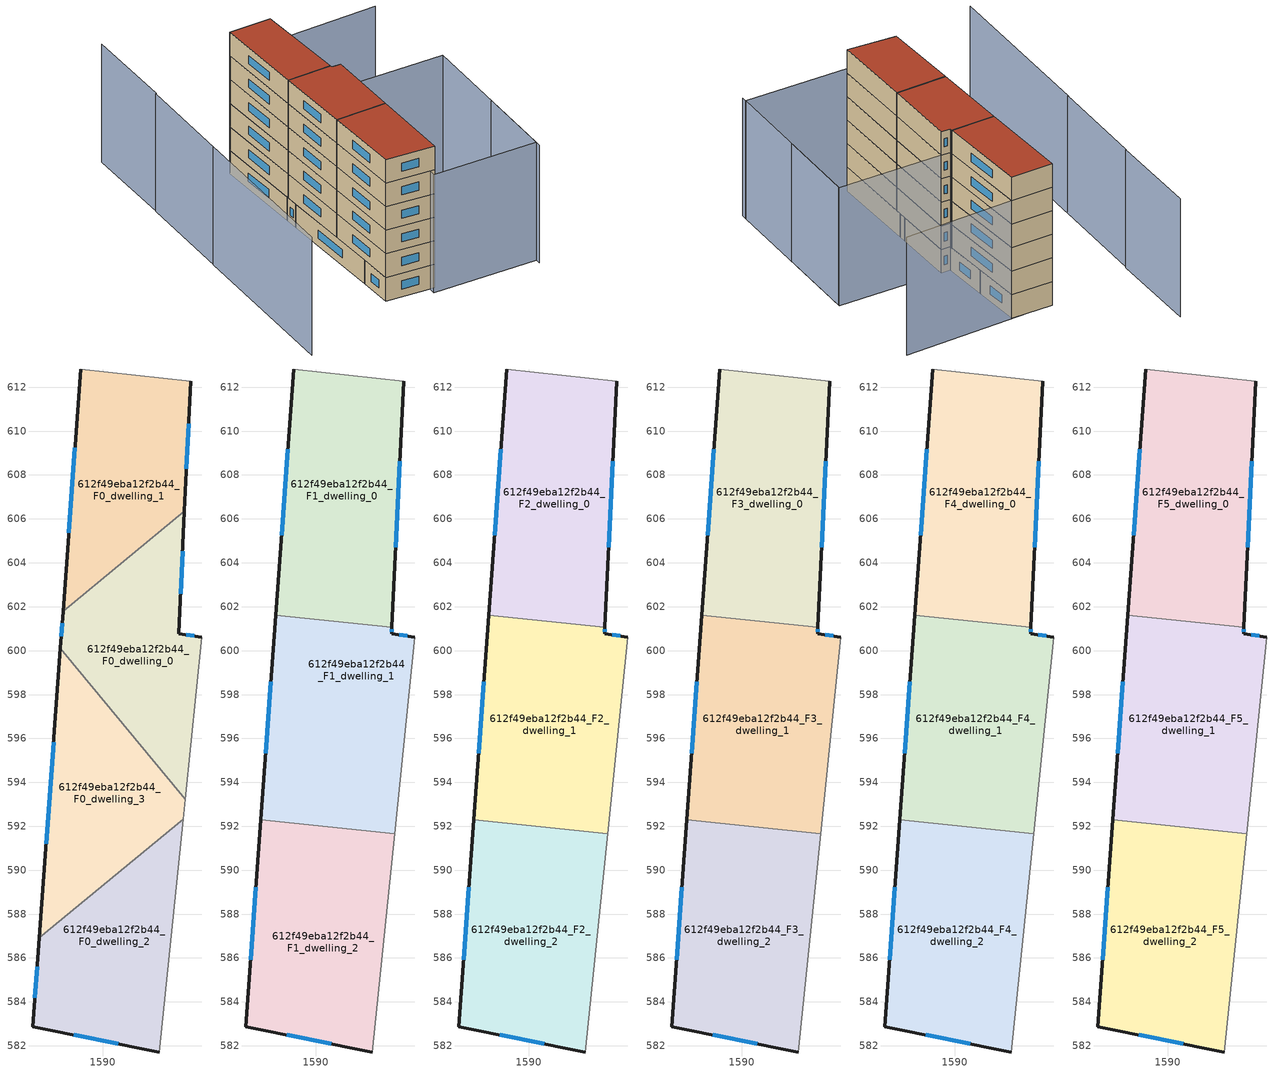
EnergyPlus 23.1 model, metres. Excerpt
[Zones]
612f49eba12f2b44_F0_dwelling_0
 floor ground (EU_floor_Construction): 1593.73,606.35 1593.46,600.77 1594.51,600.62 1593.76,593.24 1588.08,600.12 1588.2,601.79 z0
 wall outside (EU_wall_Construction): 1588.2,601.79 1588.08,600.12 / 1594.51,600.62 1593.46,600.77 1593.73,606.35 z0:3
 wall to 612f49eba12f2b44_F0_dwelling_3 (EU_wall_Construction): 1588.08,600.12 1593.76,593.24 z0:3
 wall to 612f49eba12f2b44_F0_dwelling_1 (EU_wall_Construction): 1593.73,606.35 1588.2,601.79 z0:3
 wall adiabatic (EU_wall_Construction): 1593.76,593.24 1594.51,600.62 z0:3
 window (EU_Window_Construction): 1588.16,601.24 1588.12,600.66 / 1593.55,602.58 1593.64,604.54 / 1594.17,600.67 1593.8,600.72 z0.98:2.02
612f49eba12f2b44_F0_dwelling_1
 floor ground (EU_floor_Construction): 1594.01,612.27 1593.73,606.35 1588.2,601.79 1589,612.83 z0
 wall outside (EU_wall_Construction): 1589,612.83 1588.2,601.79 / 1593.73,606.35 1594.01,612.27 z0:3
 wall adiabatic (EU_wall_Construction): 1594.01,612.27 1589,612.83 z0:3
 window (EU_Window_Construction): 1588.74,609.24 1588.46,605.38 / 1593.82,608.27 1593.92,610.34 z0.98:2.02
612f49eba12f2b44_F0_dwelling_2
 floor ground (EU_floor_Construction): 1593.66,592.31 1592.58,581.72 1586.82,582.87 1587.11,586.91 z0
 wall outside (EU_wall_Construction): 1587.11,586.91 1586.82,582.87 1592.58,581.72 z0:3
 wall to 612f49eba12f2b44_F0_dwelling_3 (EU_wall_Construction): 1593.66,592.31 1587.11,586.91 z0:3
 wall adiabatic (EU_wall_Construction): 1592.58,581.72 1593.66,592.31 z0:3
 window (EU_Window_Construction): 1588.69,582.49 1590.71,582.09 / 1587.02,585.6 1586.92,584.18 z0.98:2.02
612f49eba12f2b44_F0_dwelling_3
 floor ground (EU_floor_Construction): 1588.08,600.12 1593.76,593.24 1593.66,592.31 1587.11,586.91 z0
 wall outside (EU_wall_Construction): 1588.08,600.12 1587.11,586.91 z0:3
 wall adiabatic (EU_wall_Construction): 1593.66,592.31 1593.76,593.24 z0:3
 window (EU_Window_Construction): 1587.76,595.82 1587.43,591.21 z0.98:2.02
612f49eba12f2b44_F1_dwelling_0
 floor to 612f49eba12f2b44_F0_dwelling_1 (EU_floor_Construction): 1594.01,612.27 1593.73,606.35 1588.2,601.79 1589,612.83 z3
 floor to 612f49eba12f2b44_F0_dwelling_0 (EU_floor_Construction): 1593.73,606.35 1593.47,601.06 1588.19,601.61 1588.2,601.79 z3
 wall outside (EU_wall_Construction): 1589,612.83 1588.19,601.61 / 1593.47,601.06 1594.01,612.27 z3:6
 wall adiabatic (EU_wall_Construction): 1594.01,612.27 1589,612.83 z3:6
 wall to 612f49eba12f2b44_F1_dwelling_1 (EU_wall_Construction): 1588.19,601.61 1593.47,601.06 z3:6
 window (EU_Window_Construction): 1588.74,609.18 1588.45,605.26 / 1593.65,604.71 1593.84,608.62 z3.98:5.02
612f49eba12f2b44_F1_dwelling_1
 floor to 612f49eba12f2b44_F0_dwelling_0 (EU_floor_Construction): 1594.51,600.62 1593.76,593.24 1588.08,600.12 1588.19,601.61 1593.47,601.06 1593.46,600.77 z3
 floor to 612f49eba12f2b44_F0_dwelling_3 (EU_floor_Construction): 1588.08,600.12 1593.76,593.24 1593.66,592.31 1592.95,591.73 1587.51,592.29 z3
 floor to 612f49eba12f2b44_F0_dwelling_2 (EU_floor_Construction): 1593.66,592.31 1593.6,591.66 1592.95,591.73 z3
 wall outside (EU_wall_Construction): 1588.19,601.61 1587.51,592.29 / 1594.51,600.62 1593.46,600.77 1593.47,601.06 z3:6
 wall adiabatic (EU_wall_Construction): 1593.6,591.66 1594.51,600.62 z3:6
 wall to 612f49eba12f2b44_F1_dwelling_2 (EU_wall_Construction): 1587.51,592.29 1593.6,591.66 z3:6
 window (EU_Window_Construction): 1587.96,598.58 1587.73,595.32 / 1593.47,600.86 1593.47,600.97 / 1594.17,600.67 1593.8,600.72 z3.98:5.02
612f49eba12f2b44_F1_dwelling_2
 floor to 612f49eba12f2b44_F0_dwelling_2 (EU_floor_Construction): 1593.6,591.66 1592.58,581.72 1586.82,582.87 1587.12,586.91 1592.95,591.73 z3
 floor to 612f49eba12f2b44_F0_dwelling_3 (EU_floor_Construction): 1592.95,591.73 1587.12,586.91 1587.51,592.29 z3
 wall outside (EU_wall_Construction): 1587.51,592.29 1586.82,582.87 1592.58,581.72 z3:6
 wall adiabatic (EU_wall_Construction): 1592.58,581.72 1593.6,591.66 z3:6
 window (EU_Window_Construction): 1587.28,589.22 1587.04,585.93 / 1588.69,582.49 1590.71,582.09 z3.98:5.02
612f49eba12f2b44_F2_dwelling_0
 floor to 612f49eba12f2b44_F1_dwelling_0 (EU_floor_Construction): 1594.01,612.27 1593.47,601.06 1588.19,601.61 1589,612.83 z6
 wall outside (EU_wall_Construction): 1589,612.83 1588.19,601.61 / 1593.47,601.06 1594.01,612.27 z6:9
 wall adiabatic (EU_wall_Construction): 1594.01,612.27 1589,612.83 z6:9
 wall to 612f49eba12f2b44_F2_dwelling_1 (EU_wall_Construction): 1588.19,601.61 1593.47,601.06 z6:9
 window (EU_Window_Construction): 1588.74,609.18 1588.45,605.26 / 1593.65,604.71 1593.84,608.62 z6.98:8.02
612f49eba12f2b44_F2_dwelling_1
 floor to 612f49eba12f2b44_F1_dwelling_1 (EU_floor_Construction): 1594.51,600.62 1593.6,591.66 1587.51,592.29 1588.19,601.61 1593.47,601.06 1593.46,600.77 z6
 wall outside (EU_wall_Construction): 1588.19,601.61 1587.51,592.29 / 1594.51,600.62 1593.46,600.77 1593.47,601.06 z6:9
 wall adiabatic (EU_wall_Construction): 1593.6,591.66 1594.51,600.62 z6:9
 wall to 612f49eba12f2b44_F2_dwelling_2 (EU_wall_Construction): 1587.51,592.29 1593.6,591.66 z6:9
 window (EU_Window_Construction): 1587.96,598.58 1587.73,595.32 / 1593.47,600.86 1593.47,600.97 / 1594.17,600.67 1593.8,600.72 z6.98:8.02
612f49eba12f2b44_F2_dwelling_2
 floor to 612f49eba12f2b44_F1_dwelling_2 (EU_floor_Construction): 1593.6,591.66 1592.58,581.72 1586.82,582.87 1587.51,592.29 z6
 wall outside (EU_wall_Construction): 1587.51,592.29 1586.82,582.87 1592.58,581.72 z6:9
 wall adiabatic (EU_wall_Construction): 1592.58,581.72 1593.6,591.66 z6:9
 window (EU_Window_Construction): 1587.28,589.22 1587.04,585.93 / 1588.69,582.49 1590.71,582.09 z6.98:8.02
612f49eba12f2b44_F3_dwelling_0
 floor to 612f49eba12f2b44_F2_dwelling_0 (EU_floor_Construction): 1594.01,612.27 1593.47,601.06 1588.19,601.61 1589,612.83 z9
 wall outside (EU_wall_Construction): 1589,612.83 1588.19,601.61 / 1593.47,601.06 1594.01,612.27 z9:12
 wall adiabatic (EU_wall_Construction): 1594.01,612.27 1589,612.83 z9:12
 wall to 612f49eba12f2b44_F3_dwelling_1 (EU_wall_Construction): 1588.19,601.61 1593.47,601.06 z9:12
 window (EU_Window_Construction): 1588.74,609.18 1588.45,605.26 / 1593.65,604.71 1593.84,608.62 z9.98:11.02
612f49eba12f2b44_F3_dwelling_1
 floor to 612f49eba12f2b44_F2_dwelling_1 (EU_floor_Construction): 1594.51,600.62 1593.6,591.66 1587.51,592.29 1588.19,601.61 1593.47,601.06 1593.46,600.77 z9
 wall outside (EU_wall_Construction): 1588.19,601.61 1587.51,592.29 / 1594.51,600.62 1593.46,600.77 1593.47,601.06 z9:12
 wall adiabatic (EU_wall_Construction): 1593.6,591.66 1594.51,600.62 z9:12
 wall to 612f49eba12f2b44_F3_dwelling_2 (EU_wall_Construction): 1587.51,592.29 1593.6,591.66 z9:12
 window (EU_Window_Construction): 1587.96,598.58 1587.73,595.32 / 1593.47,600.86 1593.47,600.97 / 1594.17,600.67 1593.8,600.72 z9.98:11.02
612f49eba12f2b44_F3_dwelling_2
 floor to 612f49eba12f2b44_F2_dwelling_2 (EU_floor_Construction): 1593.6,591.66 1592.58,581.72 1586.82,582.87 1587.51,592.29 z9
 wall outside (EU_wall_Construction): 1587.51,592.29 1586.82,582.87 1592.58,581.72 z9:12
 wall adiabatic (EU_wall_Construction): 1592.58,581.72 1593.6,591.66 z9:12
 window (EU_Window_Construction): 1587.28,589.22 1587.04,585.93 / 1588.69,582.49 1590.71,582.09 z9.98:11.02
612f49eba12f2b44_F4_dwelling_0
 floor to 612f49eba12f2b44_F3_dwelling_0 (EU_floor_Construction): 1594.01,612.27 1593.47,601.06 1588.19,601.61 1589,612.83 z12
 wall outside (EU_wall_Construction): 1589,612.83 1588.19,601.61 / 1593.47,601.06 1594.01,612.27 z12:15
 wall adiabatic (EU_wall_Construction): 1594.01,612.27 1589,612.83 z12:15
 wall to 612f49eba12f2b44_F4_dwelling_1 (EU_wall_Construction): 1588.19,601.61 1593.47,601.06 z12:15
 window (EU_Window_Construction): 1588.74,609.18 1588.45,605.26 / 1593.65,604.71 1593.84,608.62 z12.98:14.02
612f49eba12f2b44_F4_dwelling_1
 floor to 612f49eba12f2b44_F3_dwelling_1 (EU_floor_Construction): 1594.51,600.62 1593.6,591.66 1587.51,592.29 1588.19,601.61 1593.47,601.06 1593.46,600.77 z12
 wall outside (EU_wall_Construction): 1588.19,601.61 1587.51,592.29 / 1594.51,600.62 1593.46,600.77 1593.47,601.06 z12:15
 wall adiabatic (EU_wall_Construction): 1593.6,591.66 1594.51,600.62 z12:15
 wall to 612f49eba12f2b44_F4_dwelling_2 (EU_wall_Construction): 1587.51,592.29 1593.6,591.66 z12:15
 window (EU_Window_Construction): 1587.96,598.58 1587.73,595.32 / 1593.47,600.86 1593.47,600.97 / 1594.17,600.67 1593.8,600.72 z12.98:14.02
612f49eba12f2b44_F4_dwelling_2
 floor to 612f49eba12f2b44_F3_dwelling_2 (EU_floor_Construction): 1593.6,591.66 1592.58,581.72 1586.82,582.87 1587.51,592.29 z12
 wall outside (EU_wall_Construction): 1587.51,592.29 1586.82,582.87 1592.58,581.72 z12:15
 wall adiabatic (EU_wall_Construction): 1592.58,581.72 1593.6,591.66 z12:15
 window (EU_Window_Construction): 1587.28,589.22 1587.04,585.93 / 1588.69,582.49 1590.71,582.09 z12.98:14.02
612f49eba12f2b44_F5_dwelling_0
 floor to 612f49eba12f2b44_F4_dwelling_0 (EU_floor_Construction): 1594.01,612.27 1593.47,601.06 1588.19,601.61 1589,612.83 z15
 wall outside (EU_wall_Construction): 1589,612.83 1588.19,601.61 / 1593.47,601.06 1594.01,612.27 z15:18
 wall adiabatic (EU_wall_Construction): 1594.01,612.27 1589,612.83 z15:18
 wall to 612f49eba12f2b44_F5_dwelling_1 (EU_wall_Construction): 1588.19,601.61 1593.47,601.06 z15:18
 window (EU_Window_Construction): 1588.74,609.18 1588.45,605.26 / 1593.65,604.71 1593.84,608.62 z15.98:17.02
 roof outside (EU_roof_Construction): 1593.47,601.06 1594.01,612.27 1589,612.83 1588.19,601.61 z18
612f49eba12f2b44_F5_dwelling_1
 floor to 612f49eba12f2b44_F4_dwelling_1 (EU_floor_Construction): 1594.51,600.62 1593.6,591.66 1587.51,592.29 1588.19,601.61 1593.47,601.06 1593.46,600.77 z15
 wall outside (EU_wall_Construction): 1588.19,601.61 1587.51,592.29 / 1594.51,600.62 1593.46,600.77 1593.47,601.06 z15:18
 wall adiabatic (EU_wall_Construction): 1593.6,591.66 1594.51,600.62 z15:18
 wall to 612f49eba12f2b44_F5_dwelling_2 (EU_wall_Construction): 1587.51,592.29 1593.6,591.66 z15:18
 window (EU_Window_Construction): 1587.96,598.58 1587.73,595.32 / 1593.47,600.86 1593.47,600.97 / 1594.17,600.67 1593.8,600.72 z15.98:17.02
 roof outside (EU_roof_Construction): 1593.6,591.66 1594.51,600.62 1593.46,600.77 1593.47,601.06 1588.19,601.61 1587.51,592.29 z18
612f49eba12f2b44_F5_dwelling_2
 floor to 612f49eba12f2b44_F4_dwelling_2 (EU_floor_Construction): 1593.6,591.66 1592.58,581.72 1586.82,582.87 1587.51,592.29 z15
 wall outside (EU_wall_Construction): 1587.51,592.29 1586.82,582.87 1592.58,581.72 z15:18
 wall adiabatic (EU_wall_Construction): 1592.58,581.72 1593.6,591.66 z15:18
 window (EU_Window_Construction): 1587.28,589.22 1587.04,585.93 / 1588.69,582.49 1590.71,582.09 z15.98:17.02
 roof outside (EU_roof_Construction): 1592.58,581.72 1593.6,591.66 1587.51,592.29 1586.82,582.87 z18
shading: 1604.38,578.7 1607.04,598.8 / 1576.67,599.8 1574.1,579.34 / 1578.18,611.84 1576.63,599.54 / 1579.58,623.03 1578.28,611.83 / 1607.27,611.06 1588.99,612.72 / 1607.06,598.96 1604.47,579.36 / 1604.47,579.36 1591.92,581.02 / 1591.92,581.02 1594.51,600.62 / 1594.51,600.62 1607.06,598.96 z0:15
[Building]
EU S2 Campaign: North Axis=0; Terrain=City; Solar Distribution=FullExterior
[Site:Location]
Bologna: Latitude=44.5; Longitude=11.25; Time Zone=1; Elevation=37
[SizingPeriod:WeatherFileDays]
AnnualSizingPeriod: Begin Month=1; Begin Day of Month=1; End Month=12; End Day of Month=31; Day of Week for Start Day=Monday; Use Weather File Daylight Saving Period=No; Use Weather File Rain and Snow Indicators=No
[MATERIAL]
EU_InternalMass_Material: Roughness=MediumRough; Thickness=0.1; Conductivity=1; Density=1800; Specific Heat=900; Thermal Absorptance=0.9; Solar Absorptance=0.7; Visible Absorptance=0.7
[MATERIAL:NOMASS] Roughness=MediumRough; Thermal Absorptance=0.9; Solar Absorptance=0.7; Visible Absorptance=0.7
Name | Thermal Resistance
EU_wall_NoMass | 0.905828
EU_roof_NoMass | 0.37593
EU_floor_NoMass | 0.67114
[WINDOWMATERIAL:SIMPLEGLAZINGSYSTEM]
EU_Window_SimpleGlazing: UFactor=4.52486; Solar Heat Gain Coefficient=0.85; Visible Transmittance=0.85
[CONSTRUCTION]
EU_wall_Construction: EU_wall_NoMass
EU_roof_Construction: EU_roof_NoMass
EU_floor_Construction: EU_floor_NoMass
EU_Window_Construction: EU_Window_SimpleGlazing
EU_InternalMass_Construction: EU_InternalMass_Material
[ZONE] Type=1; Multiplier=1; Ceiling Height=autocalculate; Floor Area=autocalculate; Part of Total Floor Area=Yes
Name | Volume
612f49eba12f2b44_F0_dwelling_0; 612f49eba12f2b44_F0_dwelling_3 | 130.756
612f49eba12f2b44_F1_dwelling_0; 612f49eba12f2b44_F2_dwelling_0; 612f49eba12f2b44_F3_dwelling_0; 612f49eba12f2b44_F4_dwelling_0; 612f49eba12f2b44_F5_dwelling_0 | 174.335
612f49eba12f2b44_F0_dwelling_1 | 130.761
612f49eba12f2b44_F1_dwelling_1; 612f49eba12f2b44_F2_dwelling_1; 612f49eba12f2b44_F3_dwelling_1; 612f49eba12f2b44_F4_dwelling_1; 612f49eba12f2b44_F5_dwelling_1 | 174.338
612f49eba12f2b44_F0_dwelling_2 | 130.751
612f49eba12f2b44_F1_dwelling_2; 612f49eba12f2b44_F2_dwelling_2; 612f49eba12f2b44_F3_dwelling_2; 612f49eba12f2b44_F4_dwelling_2; 612f49eba12f2b44_F5_dwelling_2 | 174.331
[INTERNALMASS] Construction=EU_InternalMass_Construction
Name | Zone or ZoneList | Surface Area
612f49eba12f2b44_F0_dwelling_0_EU_InternalMass | 612f49eba12f2b44_F0_dwelling_0 | 43.5852
612f49eba12f2b44_F0_dwelling_1_EU_InternalMass | 612f49eba12f2b44_F0_dwelling_1 | 43.5867
612f49eba12f2b44_F0_dwelling_2_EU_InternalMass | 612f49eba12f2b44_F0_dwelling_2 | 43.5839
612f49eba12f2b44_F0_dwelling_3_EU_InternalMass | 612f49eba12f2b44_F0_dwelling_3 | 43.5856
612f49eba12f2b44_F1_dwelling_0_EU_InternalMass | 612f49eba12f2b44_F1_dwelling_0 | 58.1119
612f49eba12f2b44_F1_dwelling_1_EU_InternalMass | 612f49eba12f2b44_F1_dwelling_1 | 58.1124
612f49eba12f2b44_F1_dwelling_2_EU_InternalMass | 612f49eba12f2b44_F1_dwelling_2 | 58.1103
612f49eba12f2b44_F2_dwelling_0_EU_InternalMass | 612f49eba12f2b44_F2_dwelling_0 | 58.1119
612f49eba12f2b44_F2_dwelling_1_EU_InternalMass | 612f49eba12f2b44_F2_dwelling_1 | 58.1124
612f49eba12f2b44_F2_dwelling_2_EU_InternalMass | 612f49eba12f2b44_F2_dwelling_2 | 58.1103
612f49eba12f2b44_F3_dwelling_0_EU_InternalMass | 612f49eba12f2b44_F3_dwelling_0 | 58.1119
612f49eba12f2b44_F3_dwelling_1_EU_InternalMass | 612f49eba12f2b44_F3_dwelling_1 | 58.1124
612f49eba12f2b44_F3_dwelling_2_EU_InternalMass | 612f49eba12f2b44_F3_dwelling_2 | 58.1103
612f49eba12f2b44_F4_dwelling_0_EU_InternalMass | 612f49eba12f2b44_F4_dwelling_0 | 58.1119
612f49eba12f2b44_F4_dwelling_1_EU_InternalMass | 612f49eba12f2b44_F4_dwelling_1 | 58.1124
612f49eba12f2b44_F4_dwelling_2_EU_InternalMass | 612f49eba12f2b44_F4_dwelling_2 | 58.1103
612f49eba12f2b44_F5_dwelling_0_EU_InternalMass | 612f49eba12f2b44_F5_dwelling_0 | 58.1119
612f49eba12f2b44_F5_dwelling_1_EU_InternalMass | 612f49eba12f2b44_F5_dwelling_1 | 58.1124
612f49eba12f2b44_F5_dwelling_2_EU_InternalMass | 612f49eba12f2b44_F5_dwelling_2 | 58.1103
[OTHEREQUIPMENT] Fuel Type=Electricity; Design Level Calculation Method=Watts/Area; Power per Zone Floor Area=1; Fraction Latent=0; Fraction Radiant=0; Fraction Lost=0; Carbon Dioxide Generation Rate=0; EndUse Subcategory=EU_Step8_InternalGains
Name | Zone or ZoneList or Space or SpaceList | Schedule
EU_Step8_InternalGain_612f49eba12f2b44_F0_dwelling_0_f000 | 612f49eba12f2b44_F0_dwelling_0 | EU_Step8_GainSchedule_612f49eba12f2b44_F0_dwelling_0_f000
EU_Step8_InternalGain_612f49eba12f2b44_F0_dwelling_1_f000 | 612f49eba12f2b44_F0_dwelling_1 | EU_Step8_GainSchedule_612f49eba12f2b44_F0_dwelling_1_f000
EU_Step8_InternalGain_612f49eba12f2b44_F0_dwelling_2_f000 | 612f49eba12f2b44_F0_dwelling_2 | EU_Step8_GainSchedule_612f49eba12f2b44_F0_dwelling_2_f000
EU_Step8_InternalGain_612f49eba12f2b44_F0_dwelling_3_f000 | 612f49eba12f2b44_F0_dwelling_3 | EU_Step8_GainSchedule_612f49eba12f2b44_F0_dwelling_3_f000
EU_Step8_InternalGain_612f49eba12f2b44_F1_dwelling_0_f000 | 612f49eba12f2b44_F1_dwelling_0 | EU_Step8_GainSchedule_612f49eba12f2b44_F1_dwelling_0_f000
EU_Step8_InternalGain_612f49eba12f2b44_F1_dwelling_1_f000 | 612f49eba12f2b44_F1_dwelling_1 | EU_Step8_GainSchedule_612f49eba12f2b44_F1_dwelling_1_f000
EU_Step8_InternalGain_612f49eba12f2b44_F1_dwelling_2_f000 | 612f49eba12f2b44_F1_dwelling_2 | EU_Step8_GainSchedule_612f49eba12f2b44_F1_dwelling_2_f000
EU_Step8_InternalGain_612f49eba12f2b44_F2_dwelling_0_f000 | 612f49eba12f2b44_F2_dwelling_0 | EU_Step8_GainSchedule_612f49eba12f2b44_F2_dwelling_0_f000
EU_Step8_InternalGain_612f49eba12f2b44_F2_dwelling_1_f000 | 612f49eba12f2b44_F2_dwelling_1 | EU_Step8_GainSchedule_612f49eba12f2b44_F2_dwelling_1_f000
EU_Step8_InternalGain_612f49eba12f2b44_F2_dwelling_2_f000 | 612f49eba12f2b44_F2_dwelling_2 | EU_Step8_GainSchedule_612f49eba12f2b44_F2_dwelling_2_f000
EU_Step8_InternalGain_612f49eba12f2b44_F3_dwelling_0_f000 | 612f49eba12f2b44_F3_dwelling_0 | EU_Step8_GainSchedule_612f49eba12f2b44_F3_dwelling_0_f000
EU_Step8_InternalGain_612f49eba12f2b44_F3_dwelling_1_f000 | 612f49eba12f2b44_F3_dwelling_1 | EU_Step8_GainSchedule_612f49eba12f2b44_F3_dwelling_1_f000
EU_Step8_InternalGain_612f49eba12f2b44_F3_dwelling_2_f000 | 612f49eba12f2b44_F3_dwelling_2 | EU_Step8_GainSchedule_612f49eba12f2b44_F3_dwelling_2_f000
EU_Step8_InternalGain_612f49eba12f2b44_F4_dwelling_0_f000 | 612f49eba12f2b44_F4_dwelling_0 | EU_Step8_GainSchedule_612f49eba12f2b44_F4_dwelling_0_f000
EU_Step8_InternalGain_612f49eba12f2b44_F4_dwelling_1_f000 | 612f49eba12f2b44_F4_dwelling_1 | EU_Step8_GainSchedule_612f49eba12f2b44_F4_dwelling_1_f000
EU_Step8_InternalGain_612f49eba12f2b44_F4_dwelling_2_f000 | 612f49eba12f2b44_F4_dwelling_2 | EU_Step8_GainSchedule_612f49eba12f2b44_F4_dwelling_2_f000
EU_Step8_InternalGain_612f49eba12f2b44_F5_dwelling_0_f000 | 612f49eba12f2b44_F5_dwelling_0 | EU_Step8_GainSchedule_612f49eba12f2b44_F5_dwelling_0_f000
EU_Step8_InternalGain_612f49eba12f2b44_F5_dwelling_1_f000 | 612f49eba12f2b44_F5_dwelling_1 | EU_Step8_GainSchedule_612f49eba12f2b44_F5_dwelling_1_f000
EU_Step8_InternalGain_612f49eba12f2b44_F5_dwelling_2_f000 | 612f49eba12f2b44_F5_dwelling_2 | EU_Step8_GainSchedule_612f49eba12f2b44_F5_dwelling_2_f000
[ZONEVENTILATION:DESIGNFLOWRATE] Schedule=EU_AlwaysOn; Design Flow Rate Calculation Method=AirChanges/Hour; Air Changes per Hour=0.73129; Ventilation Type=Natural; Fan Pressure Rise=0; Fan Total Efficiency=1; Constant Term Coefficient=1; Temperature Term Coefficient=0; Velocity Term Coefficient=0; Velocity Squared Term Coefficient=0; Minimum Indoor Temperature=-100; Maximum Indoor Temperature=100; Delta Temperature=-100; Minimum Outdoor Temperature=-100; Maximum Outdoor Temperature=100; Maximum Wind Speed=40
Name | Zone or ZoneList or Space or SpaceList
EU_ConstantAir_612f49eba12f2b44_F0_dwelling_0 | 612f49eba12f2b44_F0_dwelling_0
EU_ConstantAir_612f49eba12f2b44_F0_dwelling_1 | 612f49eba12f2b44_F0_dwelling_1
EU_ConstantAir_612f49eba12f2b44_F0_dwelling_2 | 612f49eba12f2b44_F0_dwelling_2
EU_ConstantAir_612f49eba12f2b44_F0_dwelling_3 | 612f49eba12f2b44_F0_dwelling_3
EU_ConstantAir_612f49eba12f2b44_F1_dwelling_0 | 612f49eba12f2b44_F1_dwelling_0
EU_ConstantAir_612f49eba12f2b44_F1_dwelling_1 | 612f49eba12f2b44_F1_dwelling_1
EU_ConstantAir_612f49eba12f2b44_F1_dwelling_2 | 612f49eba12f2b44_F1_dwelling_2
EU_ConstantAir_612f49eba12f2b44_F2_dwelling_0 | 612f49eba12f2b44_F2_dwelling_0
EU_ConstantAir_612f49eba12f2b44_F2_dwelling_1 | 612f49eba12f2b44_F2_dwelling_1
EU_ConstantAir_612f49eba12f2b44_F2_dwelling_2 | 612f49eba12f2b44_F2_dwelling_2
EU_ConstantAir_612f49eba12f2b44_F3_dwelling_0 | 612f49eba12f2b44_F3_dwelling_0
EU_ConstantAir_612f49eba12f2b44_F3_dwelling_1 | 612f49eba12f2b44_F3_dwelling_1
EU_ConstantAir_612f49eba12f2b44_F3_dwelling_2 | 612f49eba12f2b44_F3_dwelling_2
EU_ConstantAir_612f49eba12f2b44_F4_dwelling_0 | 612f49eba12f2b44_F4_dwelling_0
EU_ConstantAir_612f49eba12f2b44_F4_dwelling_1 | 612f49eba12f2b44_F4_dwelling_1
EU_ConstantAir_612f49eba12f2b44_F4_dwelling_2 | 612f49eba12f2b44_F4_dwelling_2
EU_ConstantAir_612f49eba12f2b44_F5_dwelling_0 | 612f49eba12f2b44_F5_dwelling_0
EU_ConstantAir_612f49eba12f2b44_F5_dwelling_1 | 612f49eba12f2b44_F5_dwelling_1
EU_ConstantAir_612f49eba12f2b44_F5_dwelling_2 | 612f49eba12f2b44_F5_dwelling_2
[HVACTEMPLATE:THERMOSTAT] Constant Heating Setpoint=20; Constant Cooling Setpoint=50
EU_HeatOnly_612f49eba12f2b44_F0_dwelling_0; EU_HeatOnly_612f49eba12f2b44_F0_dwelling_1; EU_HeatOnly_612f49eba12f2b44_F0_dwelling_2; EU_HeatOnly_612f49eba12f2b44_F0_dwelling_3; EU_HeatOnly_612f49eba12f2b44_F1_dwelling_0; EU_HeatOnly_612f49eba12f2b44_F1_dwelling_1; EU_HeatOnly_612f49eba12f2b44_F1_dwelling_2; EU_HeatOnly_612f49eba12f2b44_F2_dwelling_0; EU_HeatOnly_612f49eba12f2b44_F2_dwelling_1; EU_HeatOnly_612f49eba12f2b44_F2_dwelling_2; EU_HeatOnly_612f49eba12f2b44_F3_dwelling_0; EU_HeatOnly_612f49eba12f2b44_F3_dwelling_1; EU_HeatOnly_612f49eba12f2b44_F3_dwelling_2; EU_HeatOnly_612f49eba12f2b44_F4_dwelling_0; EU_HeatOnly_612f49eba12f2b44_F4_dwelling_1; EU_HeatOnly_612f49eba12f2b44_F4_dwelling_2; EU_HeatOnly_612f49eba12f2b44_F5_dwelling_0; EU_HeatOnly_612f49eba12f2b44_F5_dwelling_1; EU_HeatOnly_612f49eba12f2b44_F5_dwelling_2
[HVACTEMPLATE:ZONE:IDEALLOADSAIRSYSTEM] System Availability Schedule=EU_AlwaysOn; Maximum Heating Supply Air Temperature=50; Minimum Cooling Supply Air Temperature=13; Maximum Heating Supply Air Humidity Ratio=0.0156; Minimum Cooling Supply Air Humidity Ratio=0.0077; Heating Limit=NoLimit; Cooling Limit=NoLimit; Heating Availability Schedule=EU_AlwaysOn; Cooling Availability Schedule=EU_CoolingOff; Dehumidification Control Type=ConstantSensibleHeatRatio; Cooling Sensible Heat Ratio=0.7; Dehumidification Setpoint=60; Humidification Control Type=None; Humidification Setpoint=30; Outdoor Air Method=None; Outdoor Air Flow Rate per Person=0.00944; Outdoor Air Flow Rate per Zone Floor Area=0; Outdoor Air Flow Rate per Zone=0; Demand Controlled Ventilation Type=None; Outdoor Air Economizer Type=NoEconomizer; Heat Recovery Type=None; Sensible Heat Recovery Effectiveness=0.7; Latent Heat Recovery Effectiveness=0.65
Name | Template Thermostat
612f49eba12f2b44_F0_dwelling_0 | EU_HeatOnly_612f49eba12f2b44_F0_dwelling_0
612f49eba12f2b44_F0_dwelling_1 | EU_HeatOnly_612f49eba12f2b44_F0_dwelling_1
612f49eba12f2b44_F0_dwelling_2 | EU_HeatOnly_612f49eba12f2b44_F0_dwelling_2
612f49eba12f2b44_F0_dwelling_3 | EU_HeatOnly_612f49eba12f2b44_F0_dwelling_3
612f49eba12f2b44_F1_dwelling_0 | EU_HeatOnly_612f49eba12f2b44_F1_dwelling_0
612f49eba12f2b44_F1_dwelling_1 | EU_HeatOnly_612f49eba12f2b44_F1_dwelling_1
612f49eba12f2b44_F1_dwelling_2 | EU_HeatOnly_612f49eba12f2b44_F1_dwelling_2
612f49eba12f2b44_F2_dwelling_0 | EU_HeatOnly_612f49eba12f2b44_F2_dwelling_0
612f49eba12f2b44_F2_dwelling_1 | EU_HeatOnly_612f49eba12f2b44_F2_dwelling_1
612f49eba12f2b44_F2_dwelling_2 | EU_HeatOnly_612f49eba12f2b44_F2_dwelling_2
612f49eba12f2b44_F3_dwelling_0 | EU_HeatOnly_612f49eba12f2b44_F3_dwelling_0
612f49eba12f2b44_F3_dwelling_1 | EU_HeatOnly_612f49eba12f2b44_F3_dwelling_1
612f49eba12f2b44_F3_dwelling_2 | EU_HeatOnly_612f49eba12f2b44_F3_dwelling_2
612f49eba12f2b44_F4_dwelling_0 | EU_HeatOnly_612f49eba12f2b44_F4_dwelling_0
612f49eba12f2b44_F4_dwelling_1 | EU_HeatOnly_612f49eba12f2b44_F4_dwelling_1
612f49eba12f2b44_F4_dwelling_2 | EU_HeatOnly_612f49eba12f2b44_F4_dwelling_2
612f49eba12f2b44_F5_dwelling_0 | EU_HeatOnly_612f49eba12f2b44_F5_dwelling_0
612f49eba12f2b44_F5_dwelling_1 | EU_HeatOnly_612f49eba12f2b44_F5_dwelling_1
612f49eba12f2b44_F5_dwelling_2 | EU_HeatOnly_612f49eba12f2b44_F5_dwelling_2
[SIZING:ZONE] Zone Cooling Design Supply Air Temperature Input Method=SupplyAirTemperature; Zone Cooling Design Supply Air Temperature=13; Zone Heating Design Supply Air Temperature Input Method=SupplyAirTemperature; Zone Heating Design Supply Air Temperature=50; Zone Cooling Design Supply Air Humidity Ratio=0.008; Zone Heating Design Supply Air Humidity Ratio=0.008; Cooling Design Air Flow Method=DesignDay; Cooling Design Air Flow Rate=0; Cooling Minimum Air Flow per Zone Floor Area=0.000762; Cooling Minimum Air Flow=0; Cooling Minimum Air Flow Fraction=0.2; Heating Design Air Flow Method=DesignDay; Heating Design Air Flow Rate=0; Heating Maximum Air Flow per Zone Floor Area=0.002032; Heating Maximum Air Flow=0.141576; Heating Maximum Air Flow Fraction=0.3; Account for Dedicated Outdoor Air System=No; Dedicated Outdoor Air System Control Strategy=NeutralSupplyAir; Dedicated Outdoor Air Low Setpoint Temperature for Design=autosize; Dedicated Outdoor Air High Setpoint Temperature for Design=autosize; Zone Load Sizing Method=Sensible Load Only No Latent Load; Zone Latent Cooling Design Supply Air Humidity Ratio Input Method=HumidityRatioDifference; Zone Cooling Design Supply Air Humidity Ratio Difference=0.005; Zone Latent Heating Design Supply Air Humidity Ratio Input Method=HumidityRatioDifference; Zone Humidification Design Supply Air Humidity Ratio Difference=0.005
612f49eba12f2b44_F0_dwelling_0; 612f49eba12f2b44_F0_dwelling_1; 612f49eba12f2b44_F0_dwelling_2; 612f49eba12f2b44_F0_dwelling_3; 612f49eba12f2b44_F1_dwelling_0; 612f49eba12f2b44_F1_dwelling_1; 612f49eba12f2b44_F1_dwelling_2; 612f49eba12f2b44_F2_dwelling_0; 612f49eba12f2b44_F2_dwelling_1; 612f49eba12f2b44_F2_dwelling_2; 612f49eba12f2b44_F3_dwelling_0; 612f49eba12f2b44_F3_dwelling_1; 612f49eba12f2b44_F3_dwelling_2; 612f49eba12f2b44_F4_dwelling_0; 612f49eba12f2b44_F4_dwelling_1; 612f49eba12f2b44_F4_dwelling_2; 612f49eba12f2b44_F5_dwelling_0; 612f49eba12f2b44_F5_dwelling_1; 612f49eba12f2b44_F5_dwelling_2
[SCHEDULE:CONSTANT]
Name | Hourly Value
EU_AlwaysOn | 1
EU_CoolingOff | 0
[SCHEDULE:FILE] Column Number=1; Rows to Skip at Top=0; Number of Hours of Data=8760; Column Separator=Comma; Interpolate to Timestep=No; Minutes per Item=60; Adjust Schedule for Daylight Savings=Yes
Name | File
EU_Step8_GainSchedule_612f49eba12f2b44_F0_dwelling_0_f000 | ../../schedules/612f49eba12f2b44/612f49eba12f2b44_F0_dwelling_0_f000_gain.csv
EU_Step8_GainSchedule_612f49eba12f2b44_F0_dwelling_1_f000 | ../../schedules/612f49eba12f2b44/612f49eba12f2b44_F0_dwelling_1_f000_gain.csv
EU_Step8_GainSchedule_612f49eba12f2b44_F0_dwelling_2_f000 | ../../schedules/612f49eba12f2b44/612f49eba12f2b44_F0_dwelling_2_f000_gain.csv
EU_Step8_GainSchedule_612f49eba12f2b44_F0_dwelling_3_f000 | ../../schedules/612f49eba12f2b44/612f49eba12f2b44_F0_dwelling_3_f000_gain.csv
EU_Step8_GainSchedule_612f49eba12f2b44_F1_dwelling_0_f000 | ../../schedules/612f49eba12f2b44/612f49eba12f2b44_F1_dwelling_0_f000_gain.csv
EU_Step8_GainSchedule_612f49eba12f2b44_F1_dwelling_1_f000 | ../../schedules/612f49eba12f2b44/612f49eba12f2b44_F1_dwelling_1_f000_gain.csv
EU_Step8_GainSchedule_612f49eba12f2b44_F1_dwelling_2_f000 | ../../schedules/612f49eba12f2b44/612f49eba12f2b44_F1_dwelling_2_f000_gain.csv
EU_Step8_GainSchedule_612f49eba12f2b44_F2_dwelling_0_f000 | ../../schedules/612f49eba12f2b44/612f49eba12f2b44_F2_dwelling_0_f000_gain.csv
EU_Step8_GainSchedule_612f49eba12f2b44_F2_dwelling_1_f000 | ../../schedules/612f49eba12f2b44/612f49eba12f2b44_F2_dwelling_1_f000_gain.csv
EU_Step8_GainSchedule_612f49eba12f2b44_F2_dwelling_2_f000 | ../../schedules/612f49eba12f2b44/612f49eba12f2b44_F2_dwelling_2_f000_gain.csv
EU_Step8_GainSchedule_612f49eba12f2b44_F3_dwelling_0_f000 | ../../schedules/612f49eba12f2b44/612f49eba12f2b44_F3_dwelling_0_f000_gain.csv
EU_Step8_GainSchedule_612f49eba12f2b44_F3_dwelling_1_f000 | ../../schedules/612f49eba12f2b44/612f49eba12f2b44_F3_dwelling_1_f000_gain.csv
EU_Step8_GainSchedule_612f49eba12f2b44_F3_dwelling_2_f000 | ../../schedules/612f49eba12f2b44/612f49eba12f2b44_F3_dwelling_2_f000_gain.csv
EU_Step8_GainSchedule_612f49eba12f2b44_F4_dwelling_0_f000 | ../../schedules/612f49eba12f2b44/612f49eba12f2b44_F4_dwelling_0_f000_gain.csv
EU_Step8_GainSchedule_612f49eba12f2b44_F4_dwelling_1_f000 | ../../schedules/612f49eba12f2b44/612f49eba12f2b44_F4_dwelling_1_f000_gain.csv
EU_Step8_GainSchedule_612f49eba12f2b44_F4_dwelling_2_f000 | ../../schedules/612f49eba12f2b44/612f49eba12f2b44_F4_dwelling_2_f000_gain.csv
EU_Step8_GainSchedule_612f49eba12f2b44_F5_dwelling_0_f000 | ../../schedules/612f49eba12f2b44/612f49eba12f2b44_F5_dwelling_0_f000_gain.csv
EU_Step8_GainSchedule_612f49eba12f2b44_F5_dwelling_1_f000 | ../../schedules/612f49eba12f2b44/612f49eba12f2b44_F5_dwelling_1_f000_gain.csv
EU_Step8_GainSchedule_612f49eba12f2b44_F5_dwelling_2_f000 | ../../schedules/612f49eba12f2b44/612f49eba12f2b44_F5_dwelling_2_f000_gain.csv
